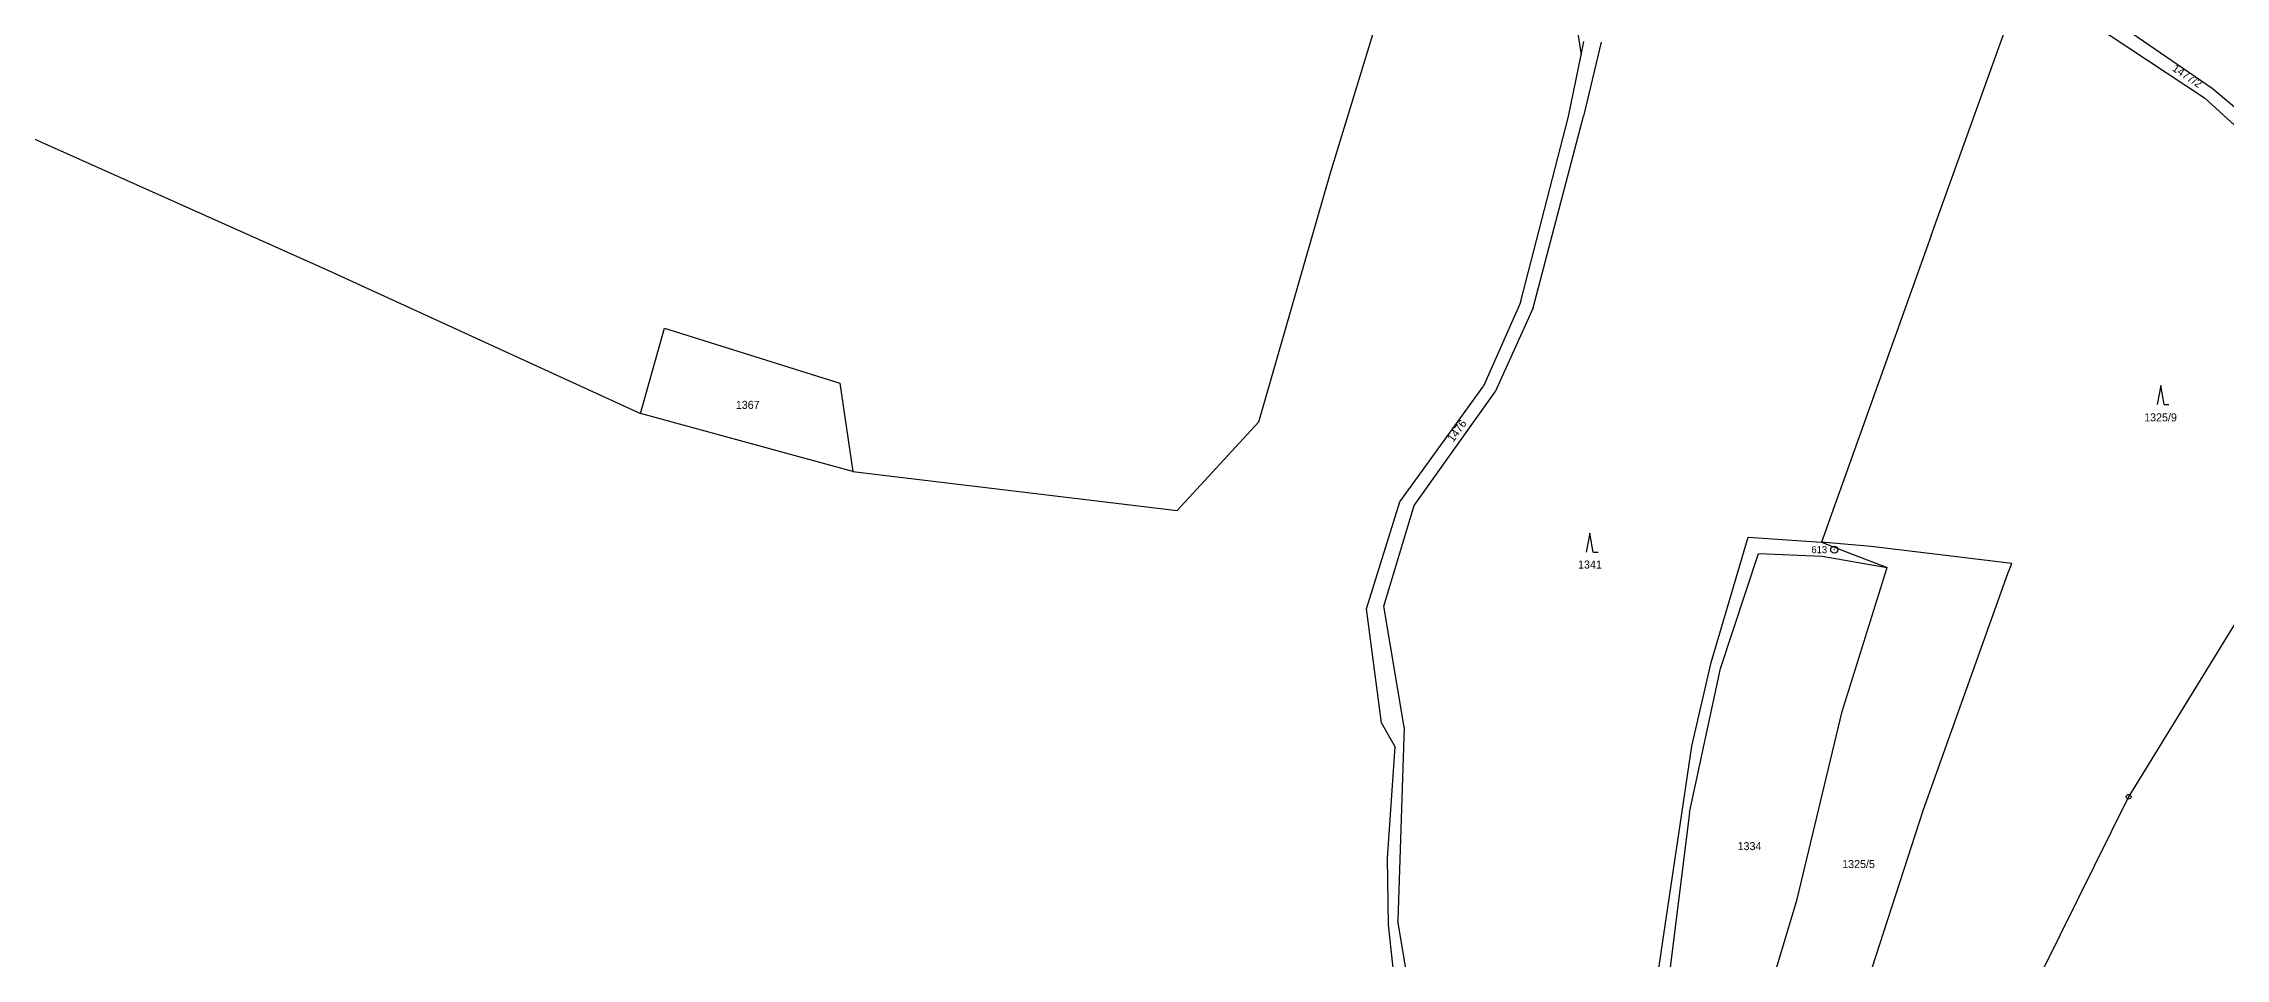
# Model space of a CAD drawing. Extents: x -820725 to -814908, y -1038210 to -1035296.
# Drawn here: x -819084.1 to -818620.6, y -1036477.1 to -1036283 of the extents above; entities that cross this region are included whole.
import ezdxf
from ezdxf.enums import TextEntityAlignment as Align

# ---------------------------------------------------------------- set-up
doc = ezdxf.new("R2010")
doc.units = 0
doc.header["$MEASUREMENT"] = 0
for name, color, linetype in [('101', 1, 'CONTINUOUS'), ('1016', 1, 'CONTINUOUS'), ('105', 1, 'CONTINUOUS'), ('18', 1, 'CONTINUOUS'), ('21900', 1, 'CONTINUOUS'), ('308', 1, 'CONTINUOUS')]:
    doc.layers.add(name, color=color, linetype=linetype)

# ---------------------------------------------------------------- blocks, each defined once
blk = doc.blocks.new('3_08$5')
at = {"layer": '308', "color": 255, "linetype": 'Continuous'}
for p, q in [((0, 4), (-0.75, 0)), ((0.75, 0), (0, 4)), ((0.75, 0), (1.75, 0))]:
    blk.add_line(p, q, dxfattribs=at)
blk = doc.blocks.new('1_01$12')
at = {"layer": '101', "color": 3, "linetype": 'Continuous'}
for radius in [0.75, 0.03]:
    blk.add_circle((0, 0), radius, dxfattribs=at)
blk = doc.blocks.new('1_05$13')
at = {"layer": '105', "color": 3, "linetype": 'Continuous'}
for radius in [0.5, 0.0303]:
    blk.add_circle((0, 0), radius, dxfattribs=at)

msp = doc.modelspace()

# ---------------------------------------------------------------- linework, layer by layer
at = {"layer": '21900', "color": 3, "linetype": 'Continuous'}
for p, q in [((-818765.57, -1036233.09), (-818757.49, -1036285.34)), ((-818810.7, -1036310.37), (-818794.21, -1036256.44)), ((-818683.1, -1036323.67), (-818663.62, -1036269.44)), ((-818658.36, -1036272.4), (-818625.04, -1036294.45)), ((-818623.45, -1036292.49), (-818656.63, -1036269.69)), ((-818760.17, -1036298.45), (-818757.49, -1036285.34)), ((-818757.49, -1036285.34), (-818756.92, -1036282.53)), ((-818753.21, -1036282.65), (-818756.94, -1036298.37)), ((-819109.76, -1036292.65), (-819023.57, -1036331.12)), ((-818625.04, -1036294.45), (-818614.61, -1036304.05)), ((-818614.36, -1036300.03), (-818623.45, -1036292.49)), ((-818770.39, -1036337.89), (-818760.17, -1036298.45)), ((-818767.64, -1036339.05), (-818756.94, -1036298.37)), ((-818825.94, -1036363.2), (-818810.7, -1036310.37)), ((-818683.1, -1036323.67), (-818706.42, -1036388.79)), ((-819023.57, -1036331.12), (-818957.29, -1036361.49)), ((-818770.39, -1036337.89), (-818778.22, -1036355.64)), ((-818767.64, -1036339.05), (-818775.75, -1036356.85)), ((-818957.29, -1036361.49), (-818952.21, -1036343.38)), ((-818952.21, -1036343.38), (-818914.96, -1036355.04)), ((-818914.96, -1036355.04), (-818912.15, -1036373.78)), ((-818796.02, -1036380.18), (-818778.22, -1036355.64)), ((-818792.92, -1036380.96), (-818775.75, -1036356.85)), ((-818922.3, -1036371.03), (-818957.29, -1036361.49)), ((-818843.3, -1036382.05), (-818825.94, -1036363.2)), ((-818912.15, -1036373.78), (-818922.3, -1036371.03)), ((-818912.15, -1036373.78), (-818843.3, -1036382.05)), ((-818803.05, -1036402.94), (-818796.02, -1036380.18)), ((-818799.41, -1036402.38), (-818792.92, -1036380.96)), ((-818729.82, -1036414.32), (-818721.97, -1036387.68)), ((-818721.97, -1036387.68), (-818706.42, -1036388.79)), ((-818727.86, -1036415.58), (-818719.78, -1036391.18)), ((-818719.78, -1036391.18), (-818706.25, -1036391.75)), ((-818706.42, -1036388.79), (-818699.72, -1036391.38)), ((-818695.87, -1036389.68), (-818706.42, -1036388.79)), ((-818706.25, -1036391.75), (-818692.47, -1036394.17)), ((-818699.72, -1036391.38), (-818692.47, -1036394.17)), ((-818665.97, -1036393.32), (-818695.87, -1036389.68)), ((-818666.84, -1036395.43), (-818665.97, -1036393.32)), ((-818702, -1036424.73), (-818692.47, -1036394.17)), ((-818684.73, -1036445.48), (-818666.84, -1036395.43)), ((-818795.06, -1036428.06), (-818799.41, -1036402.38)), ((-818614.36, -1036399.18), (-818641.17, -1036442.82)), ((-818799.91, -1036427.15), (-818803.05, -1036402.94)), ((-818734.44, -1036446.15), (-818727.86, -1036415.58)), ((-818733.94, -1036432.05), (-818729.82, -1036414.32)), ((-818711.62, -1036464.57), (-818702, -1036424.73)), ((-818797.01, -1036432.22), (-818799.91, -1036427.15)), ((-818795.06, -1036428.06), (-818796.4, -1036469.09)), ((-818798.58, -1036455.86), (-818797.01, -1036432.22)), ((-818735.93, -1036445.42), (-818733.94, -1036432.05)), ((-818641.17, -1036442.82), (-818680.98, -1036523.06)), ((-818734.44, -1036446.15), (-818741.92, -1036505.94)), ((-818740.15, -1036473.49), (-818735.93, -1036445.42)), ((-818701.08, -1036495.66), (-818684.73, -1036445.48)), ((-818798.36, -1036469.96), (-818798.58, -1036455.86)), ((-818721.01, -1036495.95), (-818711.62, -1036464.57)), ((-818795.46, -1036497.23), (-818798.36, -1036469.96)), ((-818792.03, -1036495.53), (-818796.4, -1036469.09)), ((-818744.88, -1036505.84), (-818740.15, -1036473.49))]:
    msp.add_line(p, q, dxfattribs=at)

# ---------------------------------------------------------------- block references
at = {"layer": '101', "color": 0, "linetype": 'ByBlock'}
msp.add_blockref('1_01$12', (-818703.72, -1036390.36), dxfattribs=at)
at = {"layer": '105', "color": 0, "linetype": 'ByBlock'}
msp.add_blockref('1_05$13', (-818641.17, -1036442.82), dxfattribs=at)
at = {"layer": '308', "color": 0, "linetype": 'ByBlock'}
for p in [(-818634.37, -1036359.54), (-818755.64, -1036390.88)]:
    msp.add_blockref('3_08$5', p, dxfattribs=at)

# ---------------------------------------------------------------- texts
at = {"layer": '1016', "color": 174, "linetype": 'Continuous'}
msp.add_text('613', height=1.5, dxfattribs=at).set_placement((-818705.22, -1036390.36), align=Align.MIDDLE_RIGHT)
at = {"layer": '18', "color": 255, "linetype": 'Continuous'}
for s, rotation, p in [('1477/2', 326, (-818629.47, -1036290.94)), ('1476', 54, (-818782.75, -1036365.93))]:
    msp.add_text(s, height=1.7, rotation=rotation, dxfattribs=at).set_placement(p, align=Align.BOTTOM_CENTER)
for s, p in [('1367', (-818934.51, -1036360.99)), ('1325/9', (-818634.4, -1036363.65)), ('1341', (-818755.6, -1036394.88)), ('1334', (-818721.71, -1036454.65)), ('1325/5', (-818698.55, -1036458.45))]:
    msp.add_text(s, height=1.7, dxfattribs=at).set_placement(p, align=Align.BOTTOM_CENTER)

doc.saveas('drawing.dxf')
